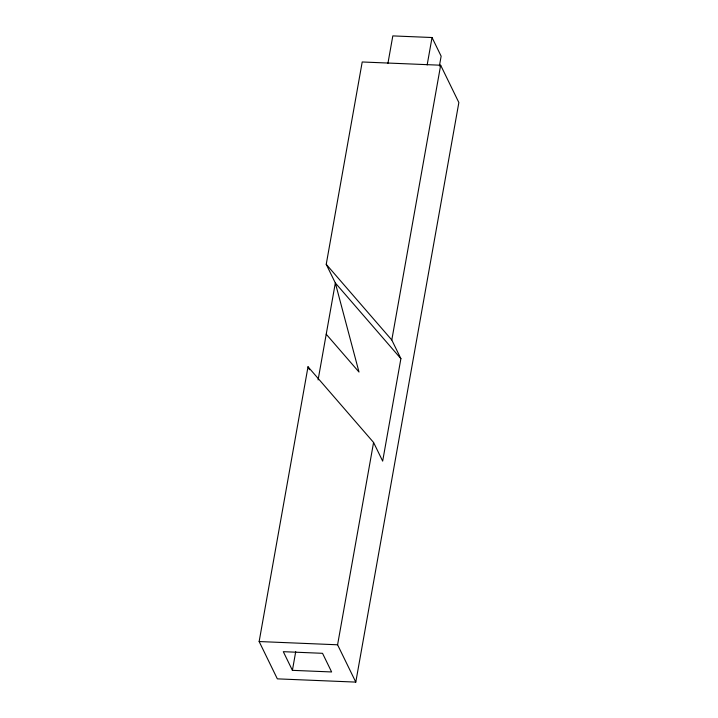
<?xml version="1.0" encoding="UTF-8"?>
<svg xmlns="http://www.w3.org/2000/svg" width="718" height="718" viewBox="0 0 718 718"><rect width="100%" height="100%" fill="white"/><g stroke="black" fill="none" stroke-linecap="round" stroke-linejoin="round"><path stroke-width="1.08" d="M259.144 641.542L308.013 366.772L373.575 442.459L382.667 461.109L400.895 358.659L391.795 340L326.232 264.314L362.213 61.981L440.655 65.221L458.856 102.539L355.787 682.1L277.345 678.86L259.144 641.542L337.586 644.791L355.787 682.1M318.092 379.921L335.333 282.973L326.232 264.314M387.935 63.346L392.818 35.9L432.039 37.524L441.139 56.175L439.38 66.056M292.406 670.343L283.305 651.684L322.526 653.308L331.626 671.958L292.406 670.343L295.717 651.684M427.156 64.961L432.039 37.524M337.586 644.791L373.575 442.459M391.795 340L440.655 65.221M400.895 358.659L335.333 282.973L359 372.041L326.214 334.202M308.013 366.772L309.449 369.716"/></g></svg>
